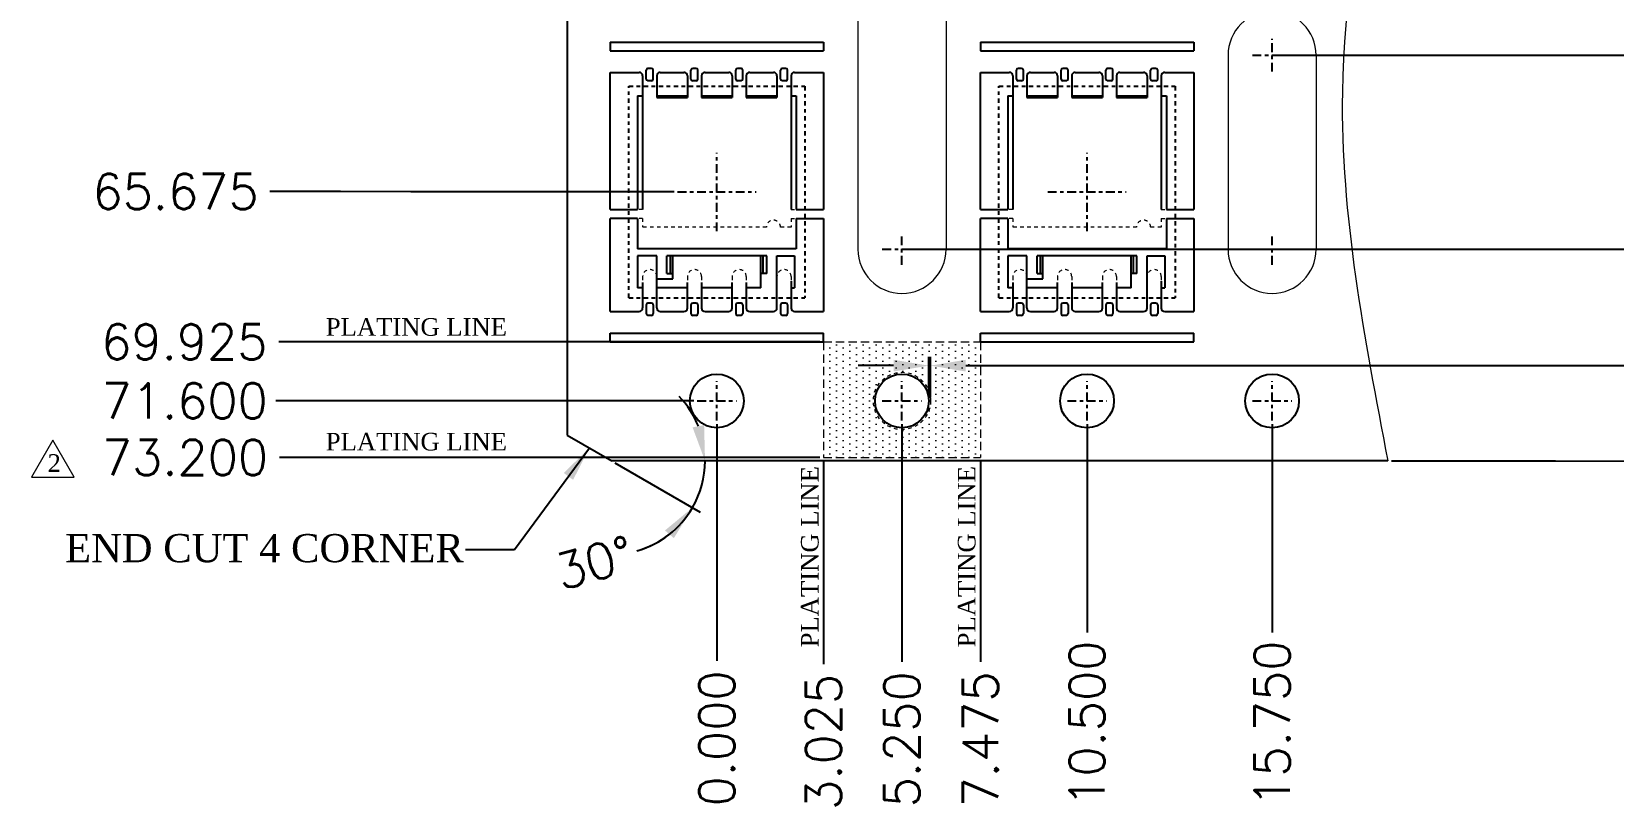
# Model space of a CAD drawing. Header units: inches. Extents: x -19 to 58, y -108 to 12.
# Drawn here: x -19.44 to 25.43, y -83.06 to -61.13 of the extents above; entities that cross this region are included whole.
import ezdxf

# ---------------------------------------------------------------- set-up
doc = ezdxf.new("R2010")
doc.units = ezdxf.units.IN
doc.header["$LTSCALE"] = 0.1
doc.header["$MEASUREMENT"] = 0
for name, pattern in [('ACANSTGL', [0.11811, 0.07874, -0.03937]), ('CENTER', [2, 1.25, -0.25, 0.25, -0.25]), ('HIDDEN', [0.375, 0.25, -0.125])]:
    doc.linetypes.add(name, pattern=pattern)
doc.layers.add('1D', color=4, linetype='Continuous', lineweight=9)
doc.layers.add('P-L', color=7, linetype='HIDDEN', lineweight=13)
doc.layers.add('3', color=7, linetype='Continuous')
doc.layers.add('3D', color=4, linetype='Continuous')
doc.styles.add('ROMANS2', font='romantic.ttf')
doc.styles.add('TEXT-1', font='simplex.shx')
doc.dimstyles.new('DM-1-1', dxfattribs={"dimtxt": 1, "dimasz": 1, "dimexe": 0.25, "dimexo": 0.1, "dimgap": 0.2, "dimtad": 0, "dimdec": 3, "dimzin": 0, "dimdsep": 46, "dimtxsty": 'TEXT-1', "dimcen": 0.09, "dimclrd": 256, "dimclre": 256, "dimclrt": 256, "dimadec": 0, "dimazin": 0, "dimtfac": 1, "dimtdec": 3, "dimtofl": 0, "dimtmove": 0, "dimatfit": 0, "dimfxl": 1, "dimtolj": 1, "dimtzin": 0, "dimarcsym": 0})

# ---------------------------------------------------------------- blocks, each defined once
blk = doc.blocks.new('*D0')
at = {"layer": '1D', "lineweight": -2, "transparency": 16777216}
blk.add_line((-1618.23, 505.882), (-1615.808, 504.483), dxfattribs=at)
for start, end in [(21.7736, 43.5472), (329.9967, 360), (285.6094, 329.9967), (286.4495, 308.2231)]:
    blk.add_arc((-1618.317, 505.932), 2.647, start, end, dxfattribs=at)
at = {"layer": '1D', "transparency": 16777216}
for points in [[(-1615.695, 506.945), (-1616.022, 506.883), (-1615.669, 505.932)], [(-1616.805, 503.961), (-1616.553, 503.743), (-1616.024, 504.608)]]:
    blk.add_solid(points, dxfattribs=at)
at = {"layer": 'Defpoints', "color": 0, "transparency": 16777216}
for p in [(-1619.584, 506.664), (-1618.317, 505.932), (-1618.317, 505.932), (-1598.874, 505.932), (-1615.71, 505.472)]:
    blk.add_point(p, dxfattribs=at)
at = {"layer": '1D', "transparency": 16777216, "insert": (-1618.806, 503.047), "char_height": 1, "attachment_point": 5, "rotation": 15.6094, "style": 'TEXT-1'}
blk.add_mtext('\\A1;30°', dxfattribs=at)
blk = doc.blocks.new('*D26')
at = {"layer": '1D', "lineweight": -2, "transparency": 16777216}
blk.add_line((-1615.99, 507.632), (-1627.848, 507.632), dxfattribs=at)
at = {"layer": 'Defpoints', "color": 0, "transparency": 16777216}
for p in [(-1615.334, 579.232), (-1627.848, 507.632), (-1615.89, 507.632)]:
    blk.add_point(p, dxfattribs=at)
at = {"layer": '1D', "transparency": 16777216, "insert": (-1630.429, 507.632), "char_height": 1, "attachment_point": 5, "style": 'TEXT-1'}
blk.add_mtext('\\A1;71.600', dxfattribs=at)
blk = doc.blocks.new('*D29')
at = {"layer": '1D', "lineweight": -2, "transparency": 16777216}
for p, q in [((-1596.2, 505.932), (-1591.544, 505.932)), ((-1591.544, 505.932), (-1589.544, 505.928)), ((-1589.544, 505.928), (-1587.544, 505.928))]:
    blk.add_line(p, q, dxfattribs=at)
at = {"layer": 'Defpoints', "color": 0, "transparency": 16777216}
for p in [(-1615.334, 579.232), (-1596.3, 505.932), (-1587.544, 505.928)]:
    blk.add_point(p, dxfattribs=at)
at = {"layer": '1D', "transparency": 16777216, "insert": (-1584.868, 505.928), "char_height": 1, "attachment_point": 5, "style": 'TEXT-1'}
blk.add_mtext('\\A1;73.300', dxfattribs=at)
blk = doc.blocks.new('*D10')
at = {"layer": '1D', "lineweight": -2, "transparency": 16777216}
for p, q in [((-1626.011, 513.566), (-1628.011, 513.566)), ((-1624.011, 513.557), (-1626.011, 513.566)), ((-1616.547, 513.557), (-1624.011, 513.557))]:
    blk.add_line(p, q, dxfattribs=at)
at = {"layer": 'Defpoints', "color": 0, "transparency": 16777216}
for p in [(-1615.334, 579.232), (-1628.011, 513.566), (-1616.447, 513.557)]:
    blk.add_point(p, dxfattribs=at)
at = {"layer": '1D', "transparency": 16777216, "insert": (-1630.687, 513.566), "char_height": 1, "attachment_point": 5, "style": 'TEXT-1'}
blk.add_mtext('\\A1;65.675', dxfattribs=at)
blk = doc.blocks.new('*D31')
at = {"layer": '1D', "lineweight": -2, "transparency": 16777216}
blk.add_line((-1615.334, 506.976), (-1615.334, 500.266), dxfattribs=at)
at = {"layer": 'Defpoints', "color": 0, "transparency": 16777216}
for p in [(-1615.334, 579.232), (-1615.334, 507.076), (-1615.334, 500.266)]:
    blk.add_point(p, dxfattribs=at)
at = {"layer": '1D', "transparency": 16777216, "insert": (-1615.334, 498.066), "char_height": 1, "attachment_point": 5, "rotation": 90, "style": 'TEXT-1'}
blk.add_mtext('\\A1;0.000', dxfattribs=at)
blk = doc.blocks.new('*D32')
at = {"layer": '1D', "lineweight": -2, "transparency": 16777216}
blk.add_line((-1610.084, 506.976), (-1610.084, 500.241), dxfattribs=at)
at = {"layer": 'Defpoints', "color": 0, "transparency": 16777216}
for p in [(-1615.334, 579.232), (-1610.084, 507.076), (-1610.084, 500.241)]:
    blk.add_point(p, dxfattribs=at)
at = {"layer": '1D', "transparency": 16777216, "insert": (-1610.084, 498.041), "char_height": 1, "attachment_point": 5, "rotation": 90, "style": 'TEXT-1'}
blk.add_mtext('\\A1;5.250', dxfattribs=at)
blk = doc.blocks.new('*D33')
at = {"layer": '1D', "lineweight": -2, "transparency": 16777216}
blk.add_line((-1604.834, 506.976), (-1604.834, 501.064), dxfattribs=at)
at = {"layer": 'Defpoints', "color": 0, "transparency": 16777216}
for p in [(-1615.334, 579.232), (-1604.834, 507.076), (-1604.834, 501.064)]:
    blk.add_point(p, dxfattribs=at)
at = {"layer": '1D', "transparency": 16777216, "insert": (-1604.834, 498.483), "char_height": 1, "attachment_point": 5, "rotation": 90, "style": 'TEXT-1'}
blk.add_mtext('\\A1;10.500', dxfattribs=at)
blk = doc.blocks.new('*D34')
at = {"layer": '1D', "lineweight": -2, "transparency": 16777216}
blk.add_line((-1599.584, 506.976), (-1599.584, 501.064), dxfattribs=at)
at = {"layer": 'Defpoints', "color": 0, "transparency": 16777216}
for p in [(-1615.334, 579.232), (-1599.584, 507.076), (-1599.584, 501.064)]:
    blk.add_point(p, dxfattribs=at)
at = {"layer": '1D', "transparency": 16777216, "insert": (-1599.584, 498.483), "char_height": 1, "attachment_point": 5, "rotation": 90, "style": 'TEXT-1'}
blk.add_mtext('\\A1;15.750', dxfattribs=at)
blk = doc.blocks.new('*D35')
at = {"layer": '1D', "lineweight": -2, "transparency": 16777216}
blk.add_line((-1612.309, 505.932), (-1612.309, 500.168), dxfattribs=at)
at = {"layer": 'Defpoints', "color": 0, "transparency": 16777216}
for p in [(-1615.334, 579.232), (-1612.309, 506.032), (-1612.309, 500.168)]:
    blk.add_point(p, dxfattribs=at)
at = {"layer": '1D', "transparency": 16777216, "insert": (-1612.309, 497.968), "char_height": 1, "attachment_point": 5, "rotation": 90, "style": 'TEXT-1'}
blk.add_mtext('\\A1;3.025', dxfattribs=at)
blk = doc.blocks.new('*D36')
at = {"layer": '1D', "lineweight": -2, "transparency": 16777216}
blk.add_line((-1607.859, 505.932), (-1607.859, 500.237), dxfattribs=at)
at = {"layer": 'Defpoints', "color": 0, "transparency": 16777216}
for p in [(-1615.334, 579.232), (-1607.859, 506.032), (-1607.859, 500.237)]:
    blk.add_point(p, dxfattribs=at)
at = {"layer": '1D', "transparency": 16777216, "insert": (-1607.859, 498.037), "char_height": 1, "attachment_point": 5, "rotation": 90, "style": 'TEXT-1'}
blk.add_mtext('\\A1;7.475', dxfattribs=at)
blk = doc.blocks.new('*D37')
at = {"layer": '1D', "lineweight": -2, "transparency": 16777216}
blk.add_line((-1612.409, 509.307), (-1627.762, 509.307), dxfattribs=at)
at = {"layer": 'Defpoints', "color": 0, "transparency": 16777216}
for p in [(-1615.334, 579.232), (-1627.762, 509.307), (-1612.309, 509.307)]:
    blk.add_point(p, dxfattribs=at)
at = {"layer": '1D', "transparency": 16777216, "insert": (-1630.438, 509.307), "char_height": 1, "attachment_point": 5, "style": 'TEXT-1'}
blk.add_mtext('\\A1;69.925', dxfattribs=at)
blk = doc.blocks.new('*D41')
at = {"layer": '1D', "lineweight": -2, "transparency": 16777216}
blk.add_line((-1609.984, 511.932), (-1587.544, 511.932), dxfattribs=at)
at = {"layer": 'Defpoints', "color": 0, "transparency": 16777216}
for p in [(-1615.334, 579.232), (-1610.084, 511.932), (-1587.544, 511.932)]:
    blk.add_point(p, dxfattribs=at)
at = {"layer": '1D', "transparency": 16777216, "insert": (-1584.868, 511.932), "char_height": 1, "attachment_point": 5, "style": 'TEXT-1'}
blk.add_mtext('\\A1;67.300', dxfattribs=at)
blk = doc.blocks.new('*D42')
at = {"layer": '1D', "lineweight": -2, "transparency": 16777216}
blk.add_line((-1599.484, 517.432), (-1587.544, 517.432), dxfattribs=at)
at = {"layer": 'Defpoints', "color": 0, "transparency": 16777216}
for p in [(-1615.334, 579.232), (-1599.584, 517.432), (-1587.544, 517.432)]:
    blk.add_point(p, dxfattribs=at)
at = {"layer": '1D', "transparency": 16777216, "insert": (-1584.963, 517.432), "char_height": 1, "attachment_point": 5, "style": 'TEXT-1'}
blk.add_mtext('\\A1;61.800', dxfattribs=at)
blk = doc.blocks.new('*D48')
at = {"layer": '1D', "lineweight": -2, "transparency": 16777216}
for p, q in [((-1609.322, 507.732), (-1609.322, 508.883)), ((-1609.272, 507.732), (-1609.272, 508.883)), ((-1610.322, 508.633), (-1611.322, 508.633)), ((-1608.272, 508.633), (-1586.672, 508.633))]:
    blk.add_line(p, q, dxfattribs=at)
at = {"layer": '1D', "transparency": 16777216}
for points in [[(-1610.322, 508.799), (-1610.322, 508.466), (-1609.322, 508.633)], [(-1608.272, 508.799), (-1608.272, 508.466), (-1609.272, 508.633)]]:
    blk.add_solid(points, dxfattribs=at)
at = {"layer": 'Defpoints', "color": 0, "transparency": 16777216}
for p in [(-1609.272, 508.633), (-1609.322, 507.632), (-1609.272, 507.632)]:
    blk.add_point(p, dxfattribs=at)
at = {"layer": '1D', "transparency": 16777216, "insert": (-1584.472, 508.633), "char_height": 1, "attachment_point": 5, "style": 'TEXT-1'}
blk.add_mtext('\\A1;0.050', dxfattribs=at)
blk = doc.blocks.new('*D49')
at = {"layer": '1D', "lineweight": -2, "transparency": 16777216}
blk.add_line((-1612.409, 506.032), (-1627.744, 506.032), dxfattribs=at)
at = {"layer": 'Defpoints', "color": 0, "transparency": 16777216}
for p in [(-1615.334, 579.232), (-1627.744, 506.032), (-1612.309, 506.032)]:
    blk.add_point(p, dxfattribs=at)
at = {"layer": '1D', "transparency": 16777216, "insert": (-1630.42, 506.032), "char_height": 1, "attachment_point": 5, "style": 'TEXT-1'}
blk.add_mtext('\\A1;73.200', dxfattribs=at)

msp = doc.modelspace()

# ---------------------------------------------------------------- hatches: boundary and pattern name
at = {"layer": '1D'}
h = msp.add_hatch(dxfattribs=at)
h.set_pattern_fill('DOTS', color=0, scale=3, angle=90, style=0)
h.set_pattern_definition([(90, (-2597.22933, 121.80768), (-0.1875, 0.09375), [0, -0.1875])])
h.paths.add_polyline_path([(7.475, -69.925), (3.025, -69.925), (3.025, -73.2), (7.475, -73.2)])
edge = h.paths.add_edge_path(flags=16)
edge.add_arc((5.25, -71.6), 0.812, 0, 360)
edge = h.paths.add_edge_path(flags=0)
edge.add_arc((5.25, -71.6), 0.762, 0, 360)
edge = h.paths.add_edge_path(flags=16)
edge.add_arc((5.25, -71.6), 0.762, 0, 360)

# ---------------------------------------------------------------- linework, layer by layer
at = {"lineweight": 9}
msp.add_line((-2.983, -73.3), (16.45957, -73.3), dxfattribs=at)
at = {"layer": '1D', "color": 0}
for p, q in [((3.99997, -52.3), (3.99997, -67.3)), ((6.49997, -52.3), (6.49997, -67.3)), ((14.5, -61.8), (14.5, -67.3)), ((17, -61.8), (17, -67.3))]:
    msp.add_line(p, q, dxfattribs=at)
at = {"layer": '1D', "linetype": 'ACANSTGL', "ltscale": 30}
for p, q in [((3.025, -69.925), (7.475, -69.925)), ((3.025, -69.925), (3.025, -73.2)), ((7.475, -69.925), (7.475, -73.2)), ((3.025, -73.2), (7.475, -73.2))]:
    msp.add_line(p, q, dxfattribs=at)
at = {"layer": '1D', "color": 0}
msp.add_lwpolyline([(-18.22795, -73.76051), (-18.8322, -72.71392), (-19.43645, -73.76051)], close=True, dxfattribs=at)
for centre, start, end in [((15.75, -61.8), 0, 180), ((5.24997, -67.3), 180, 0), ((15.75, -67.3), 180, 0)]:
    msp.add_arc(centre, 1.25, start, end, dxfattribs=at)
at = {"layer": '1D', "lineweight": 5}
msp.add_open_spline([(19.13889, 1.7), (18.69714, -2.48416), (17.64173, -12.48078), (16.7012, -29.05252), (21.48641, -46.33255), (16.71053, -61.2652), (18.36102, -69.81518), (19.03374, -73.3)], degree=3, knots=[0, 0, 0, 0, 12.6306078, 30.17648953, 49.54266644, 64.84993699, 75.38134715, 75.38134715, 75.38134715, 75.38134715], dxfattribs=at)
at = {"layer": '3'}
for p, q in [((-4.25, 0.9684), (-4.25, -72.5684)), ((-3.025, -61.425), (3.025, -61.425)), ((-3.025, -61.425), (-3.025, -61.675)), ((3.025, -61.425), (3.025, -61.675)), ((7.475, -61.425), (13.525, -61.425)), ((7.475, -61.425), (7.475, -61.675)), ((13.525, -61.425), (13.525, -61.675)), ((-3.025, -61.675), (3.025, -61.675)), ((7.475, -61.675), (13.525, -61.675)), ((-3.025, -66.175), (-3.025, -62.285)), ((-3.025, -62.285), (-2.205, -62.285)), ((-2.005, -62.475), (-2.005, -62.225)), ((-1.855, -62.175), (-1.955, -62.175)), ((-1.805, -62.475), (-1.805, -62.225)), ((-1.605, -62.285), (-0.935, -62.285)), ((-0.735, -62.475), (-0.735, -62.225)), ((-0.585, -62.175), (-0.685, -62.175)), ((-0.535, -62.475), (-0.535, -62.225)), ((-0.335, -62.285), (0.335, -62.285)), ((0.535, -62.475), (0.535, -62.225)), ((0.685, -62.175), (0.585, -62.175)), ((0.735, -62.475), (0.735, -62.225)), ((0.935, -62.285), (1.605, -62.285)), ((1.805, -62.475), (1.805, -62.225)), ((1.955, -62.175), (1.855, -62.175)), ((2.005, -62.475), (2.005, -62.225)), ((2.205, -62.285), (3.025, -62.285)), ((3.025, -62.285), (3.025, -66.175)), ((7.475, -66.175), (7.475, -62.285)), ((7.475, -62.285), (8.295, -62.285)), ((8.495, -62.475), (8.495, -62.225)), ((8.645, -62.175), (8.545, -62.175)), ((8.695, -62.475), (8.695, -62.225)), ((8.895, -62.285), (9.565, -62.285)), ((9.765, -62.475), (9.765, -62.225)), ((9.915, -62.175), (9.815, -62.175)), ((9.965, -62.475), (9.965, -62.225)), ((10.165, -62.285), (10.835, -62.285)), ((11.035, -62.475), (11.035, -62.225)), ((11.185, -62.175), (11.085, -62.175)), ((11.235, -62.475), (11.235, -62.225)), ((11.435, -62.285), (12.105, -62.285)), ((12.305, -62.475), (12.305, -62.225)), ((12.455, -62.175), (12.355, -62.175)), ((12.505, -62.475), (12.505, -62.225)), ((12.705, -62.285), (13.525, -62.285)), ((13.525, -62.285), (13.525, -66.175)), ((-2.105, -62.385), (-2.105, -62.9)), ((-1.855, -62.525), (-1.955, -62.525)), ((-1.705, -62.385), (-1.705, -62.9)), ((-0.835, -62.385), (-0.835, -62.9)), ((-0.585, -62.525), (-0.685, -62.525)), ((-0.435, -62.385), (-0.435, -62.9)), ((0.435, -62.385), (0.435, -62.9)), ((0.685, -62.525), (0.585, -62.525)), ((0.835, -62.385), (0.835, -62.9)), ((1.705, -62.385), (1.705, -62.9)), ((1.955, -62.525), (1.855, -62.525)), ((2.105, -62.385), (2.105, -62.9)), ((8.395, -62.385), (8.395, -62.9)), ((8.645, -62.525), (8.545, -62.525)), ((8.795, -62.385), (8.795, -62.9)), ((9.665, -62.385), (9.665, -62.9)), ((9.915, -62.525), (9.815, -62.525)), ((10.065, -62.385), (10.065, -62.9)), ((10.935, -62.385), (10.935, -62.9)), ((11.185, -62.525), (11.085, -62.525)), ((11.335, -62.385), (11.335, -62.9)), ((12.205, -62.385), (12.205, -62.9)), ((12.455, -62.525), (12.355, -62.525)), ((12.605, -62.385), (12.605, -62.9)), ((-2.24999, -62.95), (-2.24999, -66.175)), ((-2.24999, -62.95), (-2.105, -62.95)), ((-2.105, -62.9), (-2.105, -66.175)), ((-1.705, -62.9), (-1.705, -63)), ((-1.705, -62.95), (-0.835, -62.95)), ((-1.705, -63), (-0.835, -63)), ((-0.835, -62.9), (-0.835, -63)), ((-0.435, -62.9), (-0.435, -63)), ((-0.435, -62.95), (0.435, -62.95)), ((-0.435, -63), (0.435, -63)), ((0.435, -62.9), (0.435, -63)), ((0.835, -62.9), (0.835, -63)), ((0.835, -62.95), (1.705, -62.95)), ((0.835, -63), (1.705, -63)), ((1.705, -62.9), (1.705, -63)), ((2.105, -62.9), (2.105, -66.175)), ((2.105, -62.95), (2.25, -62.95)), ((2.25, -62.95), (2.24999, -66.175)), ((8.25001, -62.95), (8.25001, -66.175)), ((8.25001, -62.95), (8.395, -62.95)), ((8.395, -62.9), (8.395, -66.175)), ((8.795, -62.9), (8.795, -63)), ((8.795, -62.95), (9.665, -62.95)), ((8.795, -63), (9.665, -63)), ((9.665, -62.9), (9.665, -63)), ((10.065, -62.9), (10.065, -63)), ((10.065, -62.95), (10.935, -62.95)), ((10.065, -63), (10.935, -63)), ((10.935, -62.9), (10.935, -63)), ((11.335, -62.9), (11.335, -63)), ((11.335, -62.95), (12.205, -62.95)), ((11.335, -63), (12.205, -63)), ((12.205, -62.9), (12.205, -63)), ((12.605, -62.9), (12.605, -66.175)), ((12.605, -62.95), (12.75, -62.95)), ((12.75, -62.95), (12.74999, -66.175)), ((-3.025, -66.175), (-2.24999, -66.175)), ((2.24999, -66.17499), (3.025, -66.175)), ((7.475, -66.175), (8.25001, -66.175)), ((12.74999, -66.17499), (13.525, -66.175)), ((-3.025, -69.065), (-3.025, -66.425)), ((-2.25, -66.425), (-3.025, -66.425)), ((-2.25, -66.425), (-2.25, -67.28999)), ((2.25, -66.425), (3.025, -66.425)), ((2.25, -66.425), (2.25, -67.29)), ((3.025, -66.425), (3.025, -69.065)), ((7.475, -69.065), (7.475, -66.425)), ((8.25, -66.425), (7.475, -66.425)), ((8.25, -66.425), (8.25, -67.28999)), ((12.75, -66.425), (13.525, -66.425)), ((12.75, -66.425), (12.75, -67.29)), ((13.525, -66.425), (13.525, -69.065)), ((2.25, -67.29), (-2.25, -67.28999)), ((12.75, -67.29), (8.25, -67.28999)), ((-1.705, -67.49016), (-2.25, -67.49016)), ((-2.25, -67.49016), (-2.25, -68.39016)), ((-1.705, -68.965), (-1.705, -67.49016)), ((1.41503, -67.49016), (-1.41503, -67.49016)), ((-1.41503, -67.99016), (-1.41503, -67.49016)), ((-1.31699, -67.99016), (-1.31699, -67.49016)), ((-1.25, -68.14016), (-1.25, -67.49016)), ((1.25, -68.39016), (1.25, -67.49016)), ((1.31699, -67.99016), (1.31699, -67.49016)), ((1.41503, -67.99016), (1.41503, -67.49016)), ((1.705, -68.965), (1.705, -67.49016)), ((1.705, -67.49016), (2.205, -67.49016)), ((2.205, -67.49016), (2.205, -68.39016)), ((8.795, -67.49016), (8.25, -67.49016)), ((8.25, -67.49016), (8.25, -68.39016)), ((8.795, -68.965), (8.795, -67.49016)), ((11.91503, -67.49016), (9.08497, -67.49016)), ((9.08497, -67.99016), (9.08497, -67.49016)), ((9.18301, -67.99016), (9.18301, -67.49016)), ((9.25, -68.14016), (9.25, -67.49016)), ((11.75, -68.39016), (11.75, -67.49016)), ((11.81699, -67.99016), (11.81699, -67.49016)), ((11.91503, -67.99016), (11.91503, -67.49016)), ((12.205, -68.965), (12.205, -67.49016)), ((12.205, -67.49016), (12.705, -67.49016)), ((12.705, -67.49016), (12.705, -68.39016)), ((-1.705, -68.14016), (-1.25, -68.14016)), ((-1.41503, -67.99016), (-1.25, -67.99016)), ((1.41503, -67.99016), (1.25, -67.99016)), ((8.795, -68.14016), (9.25, -68.14016)), ((9.08497, -67.99016), (9.25, -67.99016)), ((11.91503, -67.99016), (11.75, -67.99016)), ((-2.105, -68.39016), (-2.25, -68.39016)), ((-2.105, -68.24016), (-2.105, -68.965)), ((-0.835, -68.39016), (-1.705, -68.39016)), ((-0.835, -68.965), (-0.835, -68.24016)), ((-0.435, -68.24016), (-0.435, -68.965)), ((0.435, -68.39016), (-0.435, -68.39016)), ((0.435, -68.965), (0.435, -68.24016)), ((0.835, -68.24016), (0.835, -68.965)), ((1.25, -68.39016), (0.835, -68.39016)), ((2.105, -68.20393), (2.105, -68.965)), ((2.105, -68.39016), (2.205, -68.39016)), ((8.395, -68.39016), (8.25, -68.39016)), ((8.395, -68.24016), (8.395, -68.965)), ((9.665, -68.39016), (8.795, -68.39016)), ((9.665, -68.965), (9.665, -68.24016)), ((10.065, -68.24016), (10.065, -68.965)), ((10.935, -68.39016), (10.065, -68.39016)), ((10.935, -68.965), (10.935, -68.24016)), ((11.335, -68.24016), (11.335, -68.965)), ((11.75, -68.39016), (11.335, -68.39016)), ((12.605, -68.20393), (12.605, -68.965)), ((12.605, -68.39016), (12.705, -68.39016)), ((-3.025, -69.065), (-2.205, -69.065)), ((-2.005, -68.875), (-2.005, -69.125)), ((-1.855, -68.825), (-1.955, -68.825)), ((-1.805, -68.875), (-1.805, -69.125)), ((-1.605, -69.065), (-0.935, -69.065)), ((-0.735, -68.875), (-0.735, -69.125)), ((-0.585, -68.825), (-0.685, -68.825)), ((-0.535, -68.875), (-0.535, -69.125)), ((-0.335, -69.065), (0.335, -69.065)), ((0.535, -68.875), (0.535, -69.125)), ((0.685, -68.825), (0.585, -68.825)), ((0.735, -68.875), (0.735, -69.125)), ((0.935, -69.065), (1.605, -69.065)), ((1.805, -68.875), (1.805, -69.125)), ((1.955, -68.825), (1.855, -68.825)), ((2.005, -68.875), (2.005, -69.125)), ((2.205, -69.065), (3.025, -69.065)), ((7.475, -69.065), (8.295, -69.065)), ((8.495, -68.875), (8.495, -69.125)), ((8.645, -68.825), (8.545, -68.825)), ((8.695, -68.875), (8.695, -69.125)), ((8.895, -69.065), (9.565, -69.065)), ((9.765, -68.875), (9.765, -69.125)), ((9.915, -68.825), (9.815, -68.825)), ((9.965, -68.875), (9.965, -69.125)), ((10.165, -69.065), (10.835, -69.065)), ((11.035, -68.875), (11.035, -69.125)), ((11.185, -68.825), (11.085, -68.825)), ((11.235, -68.875), (11.235, -69.125)), ((11.435, -69.065), (12.105, -69.065)), ((12.305, -68.875), (12.305, -69.125)), ((12.455, -68.825), (12.355, -68.825)), ((12.505, -68.875), (12.505, -69.125)), ((12.705, -69.065), (13.525, -69.065)), ((-1.855, -69.175), (-1.955, -69.175)), ((-0.585, -69.175), (-0.685, -69.175)), ((0.685, -69.175), (0.585, -69.175)), ((1.955, -69.175), (1.855, -69.175)), ((8.645, -69.175), (8.545, -69.175)), ((9.915, -69.175), (9.815, -69.175)), ((11.185, -69.175), (11.085, -69.175)), ((12.455, -69.175), (12.355, -69.175)), ((-3.025, -69.675), (3.025, -69.675)), ((-3.025, -69.925), (-3.025, -69.675)), ((-3.025, -69.925), (3.025, -69.925)), ((3.025, -69.925), (3.025, -69.675)), ((7.475, -69.675), (13.525, -69.675)), ((7.475, -69.925), (7.475, -69.675)), ((7.475, -69.925), (13.525, -69.925)), ((13.525, -69.925), (13.525, -69.675)), ((-4.25, -72.5684), (-2.983, -73.3)), ((19.03374, -73.3), (-2.983, -73.3))]:
    msp.add_line(p, q, dxfattribs=at)
for centre in [(0, -71.6), (5.25, -71.6), (10.5, -71.6), (15.75, -71.6)]:
    msp.add_circle(centre, 0.762, dxfattribs=at)
for centre, radius, start, end in [((-2.205, -62.385), 0.1, 0, 90), ((-1.955, -62.225), 0.05, 90, 180), ((-1.855, -62.225), 0.05, 0, 90), ((-1.605, -62.385), 0.1, 90, 180), ((-0.935, -62.385), 0.1, 0, 90), ((-0.685, -62.225), 0.05, 90, 180), ((-0.585, -62.225), 0.05, 0, 90), ((-0.335, -62.385), 0.1, 90, 180), ((0.335, -62.385), 0.1, 0, 90), ((0.585, -62.225), 0.05, 90, 180), ((0.685, -62.225), 0.05, 0, 90), ((0.935, -62.385), 0.1, 90, 180), ((1.605, -62.385), 0.1, 360, 90), ((1.855, -62.225), 0.05, 90, 180), ((1.955, -62.225), 0.05, 0, 90), ((2.205, -62.385), 0.1, 90, 180), ((8.295, -62.385), 0.1, 0, 90), ((8.545, -62.225), 0.05, 90, 180), ((8.645, -62.225), 0.05, 0, 90), ((8.895, -62.385), 0.1, 90, 180), ((9.565, -62.385), 0.1, 0, 90), ((9.815, -62.225), 0.05, 90, 180), ((9.915, -62.225), 0.05, 0, 90), ((10.165, -62.385), 0.1, 90, 180), ((10.835, -62.385), 0.1, 0, 90), ((11.085, -62.225), 0.05, 90, 180), ((11.185, -62.225), 0.05, 0, 90), ((11.435, -62.385), 0.1, 90, 180), ((12.105, -62.385), 0.1, 360, 90), ((12.355, -62.225), 0.05, 90, 180), ((12.455, -62.225), 0.05, 0, 90), ((12.705, -62.385), 0.1, 90, 180), ((-1.955, -62.475), 0.05, 180, 270), ((-1.855, -62.475), 0.05, 270, 0), ((-0.685, -62.475), 0.05, 180, 270), ((-0.585, -62.475), 0.05, 270, 0), ((0.585, -62.475), 0.05, 180, 270), ((0.685, -62.475), 0.05, 270, 0), ((1.855, -62.475), 0.05, 180, 270), ((1.955, -62.475), 0.05, 270, 0), ((8.545, -62.475), 0.05, 180, 270), ((8.645, -62.475), 0.05, 270, 0), ((9.815, -62.475), 0.05, 180, 270), ((9.915, -62.475), 0.05, 270, 0), ((11.085, -62.475), 0.05, 180, 270), ((11.185, -62.475), 0.05, 270, 0), ((12.355, -62.475), 0.05, 180, 270), ((12.455, -62.475), 0.05, 270, 0), ((-2.205, -68.965), 0.1, 270, 0), ((-1.955, -68.875), 0.05, 90, 180), ((-1.855, -68.875), 0.05, 0, 90), ((-1.605, -68.965), 0.1, 180, 270), ((-0.935, -68.965), 0.1, 270, 0), ((-0.685, -68.875), 0.05, 90, 180), ((-0.585, -68.875), 0.05, 0, 90), ((-0.335, -68.965), 0.1, 180, 270), ((0.335, -68.965), 0.1, 270, 0), ((0.585, -68.875), 0.05, 90, 180), ((0.685, -68.875), 0.05, 0, 90), ((0.935, -68.965), 0.1, 180, 270), ((1.605, -68.965), 0.1, 270, 0), ((1.855, -68.875), 0.05, 90, 180), ((1.955, -68.875), 0.05, 0, 90), ((2.205, -68.965), 0.1, 180, 270), ((8.295, -68.965), 0.1, 270, 0), ((8.545, -68.875), 0.05, 90, 180), ((8.645, -68.875), 0.05, 0, 90), ((8.895, -68.965), 0.1, 180, 270), ((9.565, -68.965), 0.1, 270, 0), ((9.815, -68.875), 0.05, 90, 180), ((9.915, -68.875), 0.05, 0, 90), ((10.165, -68.965), 0.1, 180, 270), ((10.835, -68.965), 0.1, 270, 0), ((11.085, -68.875), 0.05, 90, 180), ((11.185, -68.875), 0.05, 0, 90), ((11.435, -68.965), 0.1, 180, 270), ((12.105, -68.965), 0.1, 270, 0), ((12.355, -68.875), 0.05, 90, 180), ((12.455, -68.875), 0.05, 0, 90), ((12.705, -68.965), 0.1, 180, 270), ((-1.955, -69.125), 0.05, 180, 270), ((-1.855, -69.125), 0.05, 270, 0), ((-0.685, -69.125), 0.05, 180, 270), ((-0.585, -69.125), 0.05, 270, 0), ((0.585, -69.125), 0.05, 180, 270), ((0.685, -69.125), 0.05, 270, 0), ((1.855, -69.125), 0.05, 180, 270), ((1.955, -69.125), 0.05, 270, 0), ((8.545, -69.125), 0.05, 180, 270), ((8.645, -69.125), 0.05, 270, 0), ((9.815, -69.125), 0.05, 180, 270), ((9.915, -69.125), 0.05, 270, 0), ((11.085, -69.125), 0.05, 180, 270), ((11.185, -69.125), 0.05, 270, 0), ((12.355, -69.125), 0.05, 180, 270), ((12.455, -69.125), 0.05, 270, 0)]:
    msp.add_arc(centre, radius, start, end, dxfattribs=at)
at = {"layer": '3D', "color": 1, "linetype": 'CENTER', "ltscale": 2}
for p, q in [((15.75, -62.26191), (15.75, -61.33809)), ((15.19361, -61.8), (16.30639, -61.8)), ((0, -66.78778), (0, -64.56222)), ((10.5, -66.78778), (10.5, -64.56222)), ((-1.11278, -65.675), (1.11278, -65.675)), ((9.38722, -65.675), (11.61278, -65.675)), ((5.24997, -67.73806), (5.24997, -66.86194)), ((15.75, -67.73806), (15.75, -66.86194)), ((4.69358, -67.3), (5.80636, -67.3)), ((15.19361, -67.3), (16.30639, -67.3)), ((0, -72.15639), (0, -71.04361)), ((5.25, -72.15639), (5.25, -71.04361)), ((10.5, -72.15639), (10.5, -71.04361)), ((15.75, -72.15639), (15.75, -71.04361)), ((-0.55639, -71.6), (0.55639, -71.6)), ((4.69361, -71.6), (5.80639, -71.6)), ((9.94361, -71.6), (11.05639, -71.6)), ((15.19361, -71.6), (16.30639, -71.6))]:
    msp.add_line(p, q, dxfattribs=at)
at = {"layer": '3D', "color": 2, "linetype": 'CENTER'}
for p, q in [((-2.5, -68.675), (-2.5, -62.675)), ((-2.5, -62.675), (2.5, -62.675)), ((2.5, -62.675), (2.5, -68.675)), ((8, -68.675), (8, -62.675)), ((8, -62.675), (13, -62.675)), ((13, -62.675), (13, -68.675)), ((-2.5, -68.675), (2.5, -68.675)), ((8, -68.675), (13, -68.675))]:
    msp.add_line(p, q, dxfattribs=at)
at = {"layer": 'P-L', "ltscale": 4}
for p, q in [((-2.105, -66.175), (-2.24999, -66.175)), ((2.105, -66.175), (2.24999, -66.175)), ((8.395, -66.175), (8.25001, -66.175)), ((12.605, -66.175), (12.74999, -66.175)), ((-2.10501, -66.425), (-2.25, -66.425)), ((-2.10501, -66.425), (-2.10501, -66.675)), ((1.40501, -66.67501), (-2.10501, -66.675)), ((2.10501, -66.67501), (1.80501, -66.67501)), ((2.10499, -66.425), (2.24998, -66.425)), ((2.10501, -66.425), (2.10501, -66.675)), ((8.39499, -66.425), (8.25, -66.425)), ((8.39499, -66.425), (8.39499, -66.675)), ((11.90501, -66.67501), (8.39499, -66.675)), ((12.60501, -66.67501), (12.30501, -66.67501)), ((12.60499, -66.425), (12.74998, -66.425)), ((12.60501, -66.425), (12.60501, -66.675)), ((-2.105, -68.075), (-2.105, -68.24016)), ((-0.835, -68.075), (-0.835, -68.24016)), ((-0.435, -68.075), (-0.435, -68.24016)), ((0.435, -68.075), (0.435, -68.24016)), ((0.835, -68.075), (0.835, -68.24016)), ((2.105, -68.075), (2.105, -68.20393)), ((8.395, -68.075), (8.395, -68.24016)), ((9.665, -68.075), (9.665, -68.24016)), ((10.065, -68.075), (10.065, -68.24016)), ((10.935, -68.075), (10.935, -68.24016)), ((11.335, -68.075), (11.335, -68.24016)), ((12.605, -68.075), (12.605, -68.20393))]:
    msp.add_line(p, q, dxfattribs=at)
at = {"layer": 'P-L', "color": 4, "ltscale": 4}
msp.add_circle((5.25, -71.6), 0.812, dxfattribs=at)
at = {"layer": 'P-L', "ltscale": 4}
for centre, start, end in [((1.60501, -66.675), 359.997797, 180.001977), ((12.10501, -66.675), 359.997797, 180.001977), ((-1.905, -68.075), 0, 180), ((-0.635, -68.075), 0, 180), ((0.635, -68.075), 0, 180), ((1.905, -68.075), 0, 180), ((8.595, -68.075), 0, 180), ((9.865, -68.075), 0, 180), ((11.135, -68.075), 0, 180), ((12.405, -68.075), 0, 180)]:
    msp.add_arc(centre, 0.2, start, end, dxfattribs=at)

# ---------------------------------------------------------------- texts
at = {"layer": '1D', "char_height": 0.5, "attachment_point": 1, "style": 'ROMANS2'}
for insert in [(-11.09208, -69.25221), (-11.09208, -72.50425)]:
    msp.add_mtext_dynamic_manual_height_columns('PLATING LINE', width=5.6120983, gutter_width=15, heights=[0], dxfattribs=dict(at, insert=insert))
at = {"layer": '1D', "color": 0, "insert": (-18.98357, -73.10986), "char_height": 0.5, "attachment_point": 1, "style": 'ROMANS2'}
msp.add_mtext_dynamic_manual_height_columns('2', width=0.0472683, gutter_width=15, heights=[0], dxfattribs=at)
at = {"layer": '1D', "char_height": 0.5, "attachment_point": 1, "rotation": 90, "style": 'ROMANS2'}
for insert in [(2.38586, -78.58406), (6.83586, -78.58406)]:
    msp.add_mtext_dynamic_manual_height_columns('PLATING LINE', width=5.6120983, gutter_width=15, heights=[0], dxfattribs=dict(at, insert=insert))
at = {"layer": '1D', "insert": (-12.83316, -75.77829), "char_height": 0.8, "attachment_point": 5, "style": 'TEXT-1'}
msp.add_mtext('\\A1;{\\fRomantic|b0|i0|c2|p2;END CUT 4 CORNER}', dxfattribs=at)

# ---------------------------------------------------------------- dimensions: what is measured, and where the dimension line sits
at = {"layer": '1D'}
for feature_location, offset, dtype, picture, middle, set_off in [((-1.11278, -65.675), (-11.56442, 0.00862), 0, '*D10', (-15.35339, -65.66638), (1615.33375, -579.23201)), ((-0.55639, -71.6), (-11.95745, 0), 0, '*D26', (-15.09479, -71.6), (1615.33375, -579.23201)), ((3.025, -73.2), (-15.43498, 0), 0, '*D49', (-15.08618, -73.2), (1615.33375, -579.23201)), ((3.025, -69.925), (-15.45312, 0), 0, '*D37', (-15.10431, -69.925), (1615.33375, -579.23201)), ((-0.000000003, -72.156389115), (0, -6.80985464), 1, '*D31', (-0.000000003, -81.166243755), (1615.333745728, -579.232014867)), ((19.03374, -73.3), (8.75595, -0.00356), 0, '*D29', (30.46588, -73.30356), (1615.33375, -579.23201)), ((5.25, -72.15639), (0, -6.8348), 1, '*D32', (5.25, -81.19119), (1615.33375, -579.23201)), ((10.5, -72.15639), (0, -6.01172), 1, '*D33', (10.5, -80.74906), (1615.33375, -579.23201)), ((15.75, -72.15639), (0, -6.01172), 1, '*D34', (15.75, -80.74906), (1615.33375, -579.23201)), ((3.025, -73.2), (0, -5.8638), 1, '*D35', (3.025, -81.2638), (1615.33375, -579.23201)), ((7.475, -73.2), (0, -5.79477), 1, '*D36', (7.475, -81.19477), (1615.33375, -579.23201))]:
    dim = msp.add_ordinate_dim(feature_location=feature_location, offset=offset, dtype=dtype, origin=(0, 0), dimstyle='DM-1-1', dxfattribs=at)
    dim.commit()
    dim.dimension.update_dxf_attribs({"geometry": picture, "text_midpoint": middle, "insert": set_off})
at = {"layer": '1D', "color": 0}
for feature_location, offset, picture, middle in [((5.24997, -67.3), (22.53972, 0), '*D41', (30.46588, -67.3)), ((15.75, -61.8), (12.03969, 0), '*D42', (30.37064, -61.8))]:
    dim = msp.add_ordinate_dim(feature_location=feature_location, offset=offset, dtype=0, origin=(0, 0), dimstyle='DM-1-1', dxfattribs=at)
    dim.commit()
    dim.dimension.update_dxf_attribs({"geometry": picture, "text_midpoint": middle, "insert": (1615.33375, -579.23201)})
at = {"layer": '1D'}
dim = msp.add_linear_dim(base=(6.062, -70.59926), p1=(6.012, -71.6), p2=(6.062, -71.6), dimstyle='DM-1-1', dxfattribs=at)
dim.commit()
dim.dimension.update_dxf_attribs({"geometry": '*D48', "text_midpoint": (30.86143, -70.59926), "dimtype": 128, "insert": (1615.33375, -579.23201)})
dim = msp.add_angular_dim_2l(base=(-0.37589, -73.75976), line1=((-2.983, -73.3), (16.45957, -73.3)), line2=((-4.25, -72.5684), (-2.983, -73.3)), dimstyle='DM-1-1', override={"dimtofl": 1}, dxfattribs=at)
dim.commit()
dim.dimension.update_dxf_attribs({"geometry": '*D0', "text_midpoint": (-3.47227, -76.1854), "insert": (1615.33375, -579.23201)})

# ---------------------------------------------------------------- leaders
msp.add_leader([(-3.6165, -72.9342), (-5.74249, -75.81722), (-7.13274, -75.81722)], dimstyle='DM-1-1', override={"dimgap": 0.2, "dimtad": 0}, dxfattribs=at)

doc.saveas('drawing.dxf')
